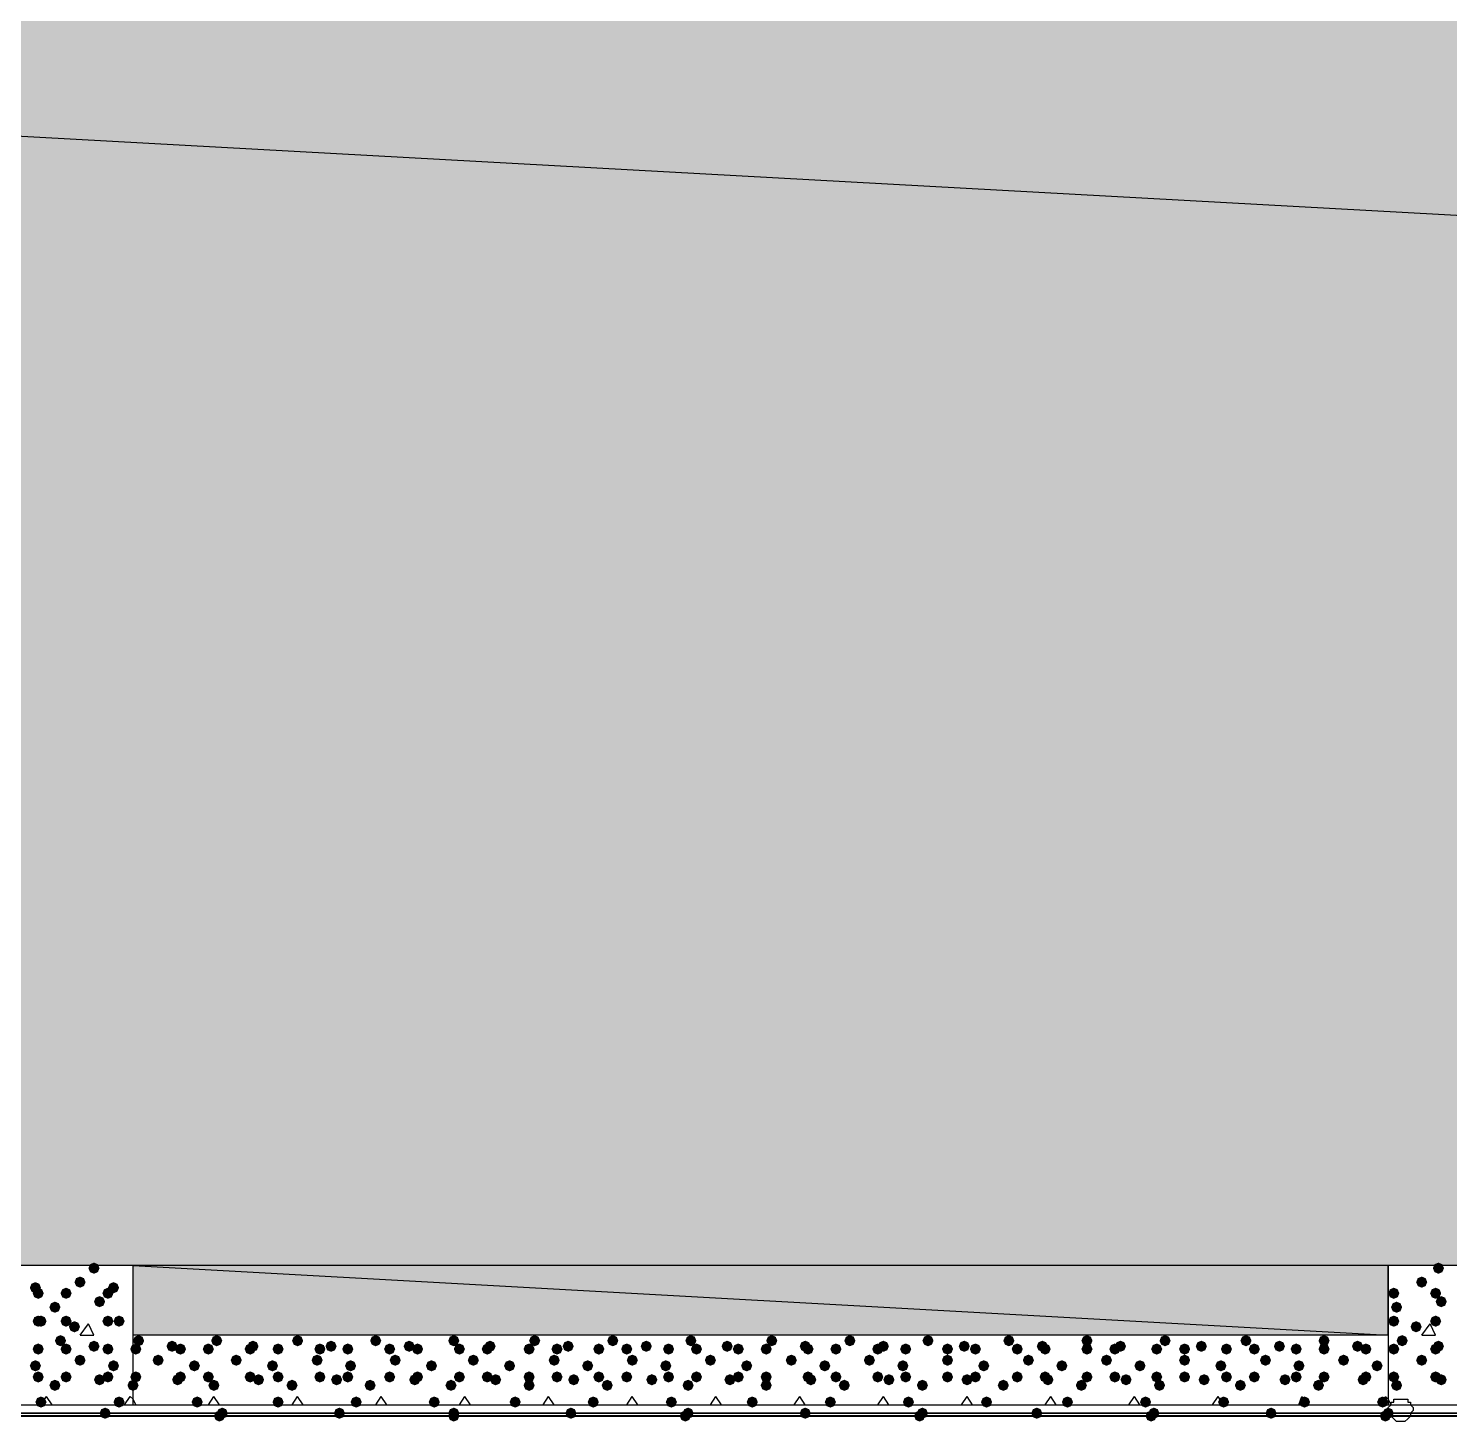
# Model space of a CAD drawing. Header units: millimetres. Extents: x 0 to 420, y 0 to 297.
# Drawn here: x 68.3 to 89.87, y 82.55 to 103.7 of the extents above; entities that cross this region are included whole.
import ezdxf

# ---------------------------------------------------------------- set-up
doc = ezdxf.new("R2010")
doc.units = ezdxf.units.MM
doc.layers.get('0').update_dxf_attribs({"linetype": 'CONTINUOUS'})

msp = doc.modelspace()

# ---------------------------------------------------------------- hatches: boundary and pattern name
at = {"true_color": 0x000008}
h = msp.add_hatch(color=0, dxfattribs=at)
h.paths.add_polyline_path([(379.603, 103.970667), (33.528, 103.970667), (379.603, 84.920667)], flags=0)
h.paths.add_polyline_path([(33.528, 103.970667), (379.603, 84.920667), (33.528, 84.920667)], flags=0)
at = {"true_color": 0x000007}
for points in [[(69.384333, 84.878333), (69.359462, 84.818537), (69.299667, 84.793667), (69.239871, 84.818537), (69.215, 84.878333), (69.239871, 84.938129), (69.299667, 84.963), (69.359462, 84.938129)], [(89.789, 84.878333), (89.764129, 84.818537), (89.704333, 84.793667), (89.644538, 84.818537), (89.619667, 84.878333), (89.644537, 84.938129), (89.704333, 84.963), (89.764129, 84.938129)], [(68.495333, 84.582), (68.470463, 84.522204), (68.410667, 84.497333), (68.350871, 84.522204), (68.326, 84.582), (68.350871, 84.641796), (68.410667, 84.666667), (68.470462, 84.641796)], [(68.537667, 84.497333), (68.512796, 84.437537), (68.453, 84.412667), (68.393204, 84.437537), (68.368333, 84.497333), (68.393204, 84.557129), (68.453, 84.582), (68.512796, 84.557129)], [(68.961, 84.497333), (68.936129, 84.437537), (68.876333, 84.412667), (68.816537, 84.437537), (68.791667, 84.497333), (68.816537, 84.557129), (68.876333, 84.582), (68.936129, 84.557129)], [(69.172667, 84.666667), (69.147796, 84.606871), (69.088, 84.582), (69.028204, 84.606871), (69.003333, 84.666667), (69.028204, 84.726462), (69.088, 84.751333), (69.147796, 84.726463)], [(69.596, 84.497333), (69.571129, 84.437537), (69.511333, 84.412667), (69.451537, 84.437537), (69.426667, 84.497333), (69.451537, 84.557129), (69.511333, 84.582), (69.571129, 84.557129)], [(69.680667, 84.582), (69.655796, 84.522204), (69.596, 84.497333), (69.536204, 84.522204), (69.511333, 84.582), (69.536204, 84.641796), (69.596, 84.666667), (69.655796, 84.641796)], [(89.111667, 84.497333), (89.086796, 84.437537), (89.027, 84.412667), (88.967204, 84.437537), (88.942333, 84.497333), (88.967204, 84.557129), (89.027, 84.582), (89.086796, 84.557129)], [(89.535, 84.666667), (89.510129, 84.606871), (89.450333, 84.582), (89.390538, 84.606871), (89.365667, 84.666667), (89.390537, 84.726462), (89.450333, 84.751333), (89.510129, 84.726463)], [(89.746667, 84.497333), (89.721796, 84.437537), (89.662, 84.412667), (89.602204, 84.437537), (89.577333, 84.497333), (89.602204, 84.557129), (89.662, 84.582), (89.721796, 84.557129)], [(68.791667, 84.285667), (68.766796, 84.225871), (68.707, 84.201), (68.647204, 84.225871), (68.622333, 84.285667), (68.647204, 84.345462), (68.707, 84.370333), (68.766796, 84.345463)], [(69.469, 84.370333), (69.444129, 84.310538), (69.384333, 84.285667), (69.324538, 84.310538), (69.299667, 84.370333), (69.324537, 84.430129), (69.384333, 84.455), (69.444129, 84.430129)], [(89.154, 84.285667), (89.129129, 84.225871), (89.069333, 84.201), (89.009538, 84.225871), (88.984667, 84.285667), (89.009537, 84.345462), (89.069333, 84.370333), (89.129129, 84.345463)], [(89.831333, 84.370333), (89.806462, 84.310538), (89.746667, 84.285667), (89.686871, 84.310538), (89.662, 84.370333), (89.686871, 84.430129), (89.746667, 84.455), (89.806462, 84.430129)], [(68.537667, 84.074), (68.512796, 84.014204), (68.453, 83.989333), (68.393204, 84.014204), (68.368333, 84.074), (68.393204, 84.133796), (68.453, 84.158667), (68.512796, 84.133796)], [(68.58, 84.074), (68.555129, 84.014204), (68.495333, 83.989333), (68.435538, 84.014204), (68.410667, 84.074), (68.435537, 84.133796), (68.495333, 84.158667), (68.555129, 84.133796)], [(68.961, 84.074), (68.936129, 84.014204), (68.876333, 83.989333), (68.816537, 84.014204), (68.791667, 84.074), (68.816537, 84.133796), (68.876333, 84.158667), (68.936129, 84.133796)], [(69.596, 84.074), (69.571129, 84.014204), (69.511333, 83.989333), (69.451537, 84.014204), (69.426667, 84.074), (69.451537, 84.133796), (69.511333, 84.158667), (69.571129, 84.133796)], [(69.765333, 84.074), (69.740463, 84.014204), (69.680667, 83.989333), (69.620871, 84.014204), (69.596, 84.074), (69.620871, 84.133796), (69.680667, 84.158667), (69.740462, 84.133796)], [(89.111667, 84.074), (89.086796, 84.014204), (89.027, 83.989333), (88.967204, 84.014204), (88.942333, 84.074), (88.967204, 84.133796), (89.027, 84.158667), (89.086796, 84.133796)], [(89.746667, 84.074), (89.721796, 84.014204), (89.662, 83.989333), (89.602204, 84.014204), (89.577333, 84.074), (89.602204, 84.133796), (89.662, 84.158667), (89.721796, 84.133796)], [(69.088, 83.989333), (69.063129, 83.929537), (69.003333, 83.904667), (68.943538, 83.929537), (68.918667, 83.989333), (68.943537, 84.049129), (69.003333, 84.074), (69.063129, 84.049129)], [(89.450333, 83.989333), (89.425463, 83.929537), (89.365667, 83.904667), (89.305871, 83.929537), (89.281, 83.989333), (89.305871, 84.049129), (89.365667, 84.074), (89.425462, 84.049129)], [(68.537667, 83.650667), (68.512796, 83.590871), (68.453, 83.566), (68.393204, 83.590871), (68.368333, 83.650667), (68.393204, 83.710462), (68.453, 83.735333), (68.512796, 83.710463)], [(68.876333, 83.777667), (68.851462, 83.717871), (68.791667, 83.693), (68.731871, 83.717871), (68.707, 83.777667), (68.731871, 83.837462), (68.791667, 83.862333), (68.851462, 83.837463)], [(68.961, 83.650667), (68.936129, 83.590871), (68.876333, 83.566), (68.816537, 83.590871), (68.791667, 83.650667), (68.816537, 83.710462), (68.876333, 83.735333), (68.936129, 83.710463)], [(69.384333, 83.693), (69.359462, 83.633204), (69.299667, 83.608333), (69.239871, 83.633204), (69.215, 83.693), (69.239871, 83.752796), (69.299667, 83.777667), (69.359462, 83.752796)], [(69.596, 83.650667), (69.571129, 83.590871), (69.511333, 83.566), (69.451537, 83.590871), (69.426667, 83.650667), (69.451537, 83.710462), (69.511333, 83.735333), (69.571129, 83.710463)], [(89.111667, 83.650667), (89.086796, 83.590871), (89.027, 83.566), (88.967204, 83.590871), (88.942333, 83.650667), (88.967204, 83.710462), (89.027, 83.735333), (89.086796, 83.710463)], [(89.238667, 83.777667), (89.213796, 83.717871), (89.154, 83.693), (89.094204, 83.717871), (89.069333, 83.777667), (89.094204, 83.837462), (89.154, 83.862333), (89.213796, 83.837463)], [(89.746667, 83.650667), (89.721796, 83.590871), (89.662, 83.566), (89.602204, 83.590871), (89.577333, 83.650667), (89.602204, 83.710462), (89.662, 83.735333), (89.721796, 83.710463)], [(89.789, 83.693), (89.764129, 83.633204), (89.704333, 83.608333), (89.644538, 83.633204), (89.619667, 83.693), (89.644537, 83.752796), (89.704333, 83.777667), (89.764129, 83.752796)], [(68.495333, 83.396667), (68.470463, 83.336871), (68.410667, 83.312), (68.350871, 83.336871), (68.326, 83.396667), (68.350871, 83.456462), (68.410667, 83.481333), (68.470462, 83.456463)], [(69.172667, 83.481333), (69.147796, 83.421537), (69.088, 83.396667), (69.028204, 83.421537), (69.003333, 83.481333), (69.028204, 83.541129), (69.088, 83.566), (69.147796, 83.541129)], [(69.680667, 83.396667), (69.655796, 83.336871), (69.596, 83.312), (69.536204, 83.336871), (69.511333, 83.396667), (69.536204, 83.456462), (69.596, 83.481333), (69.655796, 83.456463)], [(89.535, 83.481333), (89.510129, 83.421537), (89.450333, 83.396667), (89.390538, 83.421537), (89.365667, 83.481333), (89.390537, 83.541129), (89.450333, 83.566), (89.510129, 83.541129)], [(68.537667, 83.227333), (68.512796, 83.167537), (68.453, 83.142667), (68.393204, 83.167537), (68.368333, 83.227333), (68.393204, 83.287129), (68.453, 83.312), (68.512796, 83.287129)], [(68.961, 83.227333), (68.936129, 83.167537), (68.876333, 83.142667), (68.816537, 83.167537), (68.791667, 83.227333), (68.816537, 83.287129), (68.876333, 83.312), (68.936129, 83.287129)], [(69.469, 83.185), (69.444129, 83.125204), (69.384333, 83.100333), (69.324538, 83.125204), (69.299667, 83.185), (69.324537, 83.244796), (69.384333, 83.269667), (69.444129, 83.244796)], [(69.596, 83.227333), (69.571129, 83.167537), (69.511333, 83.142667), (69.451537, 83.167537), (69.426667, 83.227333), (69.451537, 83.287129), (69.511333, 83.312), (69.571129, 83.287129)], [(89.111667, 83.227333), (89.086796, 83.167537), (89.027, 83.142667), (88.967204, 83.167537), (88.942333, 83.227333), (88.967204, 83.287129), (89.027, 83.312), (89.086796, 83.287129)], [(89.746667, 83.227333), (89.721796, 83.167537), (89.662, 83.142667), (89.602204, 83.167537), (89.577333, 83.227333), (89.602204, 83.287129), (89.662, 83.312), (89.721796, 83.287129)], [(89.831333, 83.185), (89.806462, 83.125204), (89.746667, 83.100333), (89.686871, 83.125204), (89.662, 83.185), (89.686871, 83.244796), (89.746667, 83.269667), (89.806462, 83.244796)], [(68.791667, 83.100333), (68.766796, 83.040538), (68.707, 83.015667), (68.647204, 83.040538), (68.622333, 83.100333), (68.647204, 83.160129), (68.707, 83.185), (68.766796, 83.160129)], [(89.154, 83.100333), (89.129129, 83.040538), (89.069333, 83.015667), (89.009538, 83.040538), (88.984667, 83.100333), (89.009537, 83.160129), (89.069333, 83.185), (89.129129, 83.160129)], [(68.58, 82.846333), (68.555129, 82.786537), (68.495333, 82.761667), (68.435538, 82.786537), (68.410667, 82.846333), (68.435537, 82.906129), (68.495333, 82.931), (68.555129, 82.906129)], [(69.765333, 82.846333), (69.740463, 82.786537), (69.680667, 82.761667), (69.620871, 82.786537), (69.596, 82.846333), (69.620871, 82.906129), (69.680667, 82.931), (69.740462, 82.906129)]]:
    msp.add_hatch(color=0, dxfattribs=at).paths.add_polyline_path(points, flags=0)
at = {"true_color": 0x000008}
h = msp.add_hatch(color=0, dxfattribs=at)
h.paths.add_polyline_path([(88.942333, 84.920667), (69.892333, 84.920667), (88.942333, 83.862333)], flags=0)
h.paths.add_polyline_path([(69.892333, 84.920667), (88.942333, 83.862333), (69.892333, 83.862333)], flags=0)
for points in [[(70.019333, 83.650667), (69.994462, 83.590871), (69.934667, 83.566), (69.874871, 83.590871), (69.85, 83.650667), (69.874871, 83.710462), (69.934667, 83.735333), (69.994462, 83.710463)], [(70.061667, 83.777667), (70.036796, 83.717871), (69.977, 83.693), (69.917204, 83.717871), (69.892333, 83.777667), (69.917204, 83.837462), (69.977, 83.862333), (70.036796, 83.837463)], [(70.569667, 83.693), (70.544796, 83.633204), (70.485, 83.608333), (70.425204, 83.633204), (70.400333, 83.693), (70.425204, 83.752796), (70.485, 83.777667), (70.544796, 83.752796)], [(70.696667, 83.650667), (70.671796, 83.590871), (70.612, 83.566), (70.552204, 83.590871), (70.527333, 83.650667), (70.552204, 83.710462), (70.612, 83.735333), (70.671796, 83.710463)], [(71.12, 83.650667), (71.095129, 83.590871), (71.035333, 83.566), (70.975538, 83.590871), (70.950667, 83.650667), (70.975537, 83.710462), (71.035333, 83.735333), (71.095129, 83.710463)], [(71.247, 83.777667), (71.222129, 83.717871), (71.162333, 83.693), (71.102538, 83.717871), (71.077667, 83.777667), (71.102537, 83.837462), (71.162333, 83.862333), (71.222129, 83.837463)], [(71.755, 83.650667), (71.730129, 83.590871), (71.670333, 83.566), (71.610538, 83.590871), (71.585667, 83.650667), (71.610537, 83.710462), (71.670333, 83.735333), (71.730129, 83.710463)], [(71.797333, 83.693), (71.772463, 83.633204), (71.712667, 83.608333), (71.652871, 83.633204), (71.628, 83.693), (71.652871, 83.752796), (71.712667, 83.777667), (71.772462, 83.752796)], [(72.178333, 83.650667), (72.153463, 83.590871), (72.093667, 83.566), (72.033871, 83.590871), (72.009, 83.650667), (72.033871, 83.710462), (72.093667, 83.735333), (72.153462, 83.710463)], [(72.474667, 83.777667), (72.449796, 83.717871), (72.39, 83.693), (72.330204, 83.717871), (72.305333, 83.777667), (72.330204, 83.837462), (72.39, 83.862333), (72.449796, 83.837463)], [(72.813333, 83.650667), (72.788463, 83.590871), (72.728667, 83.566), (72.668871, 83.590871), (72.644, 83.650667), (72.668871, 83.710462), (72.728667, 83.735333), (72.788462, 83.710463)], [(72.982667, 83.693), (72.957796, 83.633204), (72.898, 83.608333), (72.838204, 83.633204), (72.813333, 83.693), (72.838204, 83.752796), (72.898, 83.777667), (72.957796, 83.752796)], [(73.236667, 83.650667), (73.211796, 83.590871), (73.152, 83.566), (73.092204, 83.590871), (73.067333, 83.650667), (73.092204, 83.710462), (73.152, 83.735333), (73.211796, 83.710463)], [(73.66, 83.777667), (73.635129, 83.717871), (73.575333, 83.693), (73.515538, 83.717871), (73.490667, 83.777667), (73.515537, 83.837462), (73.575333, 83.862333), (73.635129, 83.837463)], [(73.871667, 83.650667), (73.846796, 83.590871), (73.787, 83.566), (73.727204, 83.590871), (73.702333, 83.650667), (73.727204, 83.710462), (73.787, 83.735333), (73.846796, 83.710463)], [(74.168, 83.693), (74.143129, 83.633204), (74.083333, 83.608333), (74.023537, 83.633204), (73.998667, 83.693), (74.023537, 83.752796), (74.083333, 83.777667), (74.143129, 83.752796)], [(74.295, 83.650667), (74.270129, 83.590871), (74.210333, 83.566), (74.150538, 83.590871), (74.125667, 83.650667), (74.150537, 83.710462), (74.210333, 83.735333), (74.270129, 83.710463)], [(74.845333, 83.777667), (74.820463, 83.717871), (74.760667, 83.693), (74.700871, 83.717871), (74.676, 83.777667), (74.700871, 83.837462), (74.760667, 83.862333), (74.820462, 83.837463)], [(74.93, 83.650667), (74.905129, 83.590871), (74.845333, 83.566), (74.785538, 83.590871), (74.760667, 83.650667), (74.785537, 83.710462), (74.845333, 83.735333), (74.905129, 83.710463)], [(75.353333, 83.650667), (75.328463, 83.590871), (75.268667, 83.566), (75.208871, 83.590871), (75.184, 83.650667), (75.208871, 83.710462), (75.268667, 83.735333), (75.328462, 83.710463)], [(75.395667, 83.693), (75.370796, 83.633204), (75.311, 83.608333), (75.251204, 83.633204), (75.226333, 83.693), (75.251204, 83.752796), (75.311, 83.777667), (75.370796, 83.752796)], [(75.988333, 83.650667), (75.963463, 83.590871), (75.903667, 83.566), (75.843871, 83.590871), (75.819, 83.650667), (75.843871, 83.710462), (75.903667, 83.735333), (75.963462, 83.710463)], [(76.073, 83.777667), (76.048129, 83.717871), (75.988333, 83.693), (75.928537, 83.717871), (75.903667, 83.777667), (75.928537, 83.837462), (75.988333, 83.862333), (76.048129, 83.837463)], [(76.411667, 83.650667), (76.386796, 83.590871), (76.327, 83.566), (76.267204, 83.590871), (76.242333, 83.650667), (76.267204, 83.710462), (76.327, 83.735333), (76.386796, 83.710463)], [(76.581, 83.693), (76.556129, 83.633204), (76.496333, 83.608333), (76.436537, 83.633204), (76.411667, 83.693), (76.436537, 83.752796), (76.496333, 83.777667), (76.556129, 83.752796)], [(77.046667, 83.650667), (77.021796, 83.590871), (76.962, 83.566), (76.902204, 83.590871), (76.877333, 83.650667), (76.902204, 83.710462), (76.962, 83.735333), (77.021796, 83.710463)], [(77.258333, 83.777667), (77.233463, 83.717871), (77.173667, 83.693), (77.113871, 83.717871), (77.089, 83.777667), (77.113871, 83.837462), (77.173667, 83.862333), (77.233462, 83.837463)], [(77.47, 83.650667), (77.445129, 83.590871), (77.385333, 83.566), (77.325538, 83.590871), (77.300667, 83.650667), (77.325537, 83.710462), (77.385333, 83.735333), (77.445129, 83.710463)], [(77.766333, 83.693), (77.741462, 83.633204), (77.681667, 83.608333), (77.621871, 83.633204), (77.597, 83.693), (77.621871, 83.752796), (77.681667, 83.777667), (77.741462, 83.752796)], [(78.105, 83.650667), (78.080129, 83.590871), (78.020333, 83.566), (77.960538, 83.590871), (77.935667, 83.650667), (77.960537, 83.710462), (78.020333, 83.735333), (78.080129, 83.710463)], [(78.443667, 83.777667), (78.418796, 83.717871), (78.359, 83.693), (78.299204, 83.717871), (78.274333, 83.777667), (78.299204, 83.837462), (78.359, 83.862333), (78.418796, 83.837463)], [(78.528333, 83.650667), (78.503463, 83.590871), (78.443667, 83.566), (78.383871, 83.590871), (78.359, 83.650667), (78.383871, 83.710462), (78.443667, 83.735333), (78.503462, 83.710463)], [(78.994, 83.693), (78.969129, 83.633204), (78.909333, 83.608333), (78.849538, 83.633204), (78.824667, 83.693), (78.849537, 83.752796), (78.909333, 83.777667), (78.969129, 83.752796)], [(79.163333, 83.650667), (79.138463, 83.590871), (79.078667, 83.566), (79.018871, 83.590871), (78.994, 83.650667), (79.018871, 83.710462), (79.078667, 83.735333), (79.138462, 83.710463)], [(79.586667, 83.650667), (79.561796, 83.590871), (79.502, 83.566), (79.442204, 83.590871), (79.417333, 83.650667), (79.442204, 83.710462), (79.502, 83.735333), (79.561796, 83.710463)], [(79.671333, 83.777667), (79.646462, 83.717871), (79.586667, 83.693), (79.526871, 83.717871), (79.502, 83.777667), (79.526871, 83.837462), (79.586667, 83.862333), (79.646462, 83.837463)], [(80.179333, 83.693), (80.154462, 83.633204), (80.094667, 83.608333), (80.034871, 83.633204), (80.01, 83.693), (80.034871, 83.752796), (80.094667, 83.777667), (80.154462, 83.752796)], [(80.221667, 83.650667), (80.196796, 83.590871), (80.137, 83.566), (80.077204, 83.590871), (80.052333, 83.650667), (80.077204, 83.710462), (80.137, 83.735333), (80.196796, 83.710463)], [(80.645, 83.650667), (80.620129, 83.590871), (80.560333, 83.566), (80.500538, 83.590871), (80.475667, 83.650667), (80.500537, 83.710462), (80.560333, 83.735333), (80.620129, 83.710463)], [(80.856667, 83.777667), (80.831796, 83.717871), (80.772, 83.693), (80.712204, 83.717871), (80.687333, 83.777667), (80.712204, 83.837462), (80.772, 83.862333), (80.831796, 83.837463)], [(81.28, 83.650667), (81.255129, 83.590871), (81.195333, 83.566), (81.135538, 83.590871), (81.110667, 83.650667), (81.135537, 83.710462), (81.195333, 83.735333), (81.255129, 83.710463)], [(81.364667, 83.693), (81.339796, 83.633204), (81.28, 83.608333), (81.220204, 83.633204), (81.195333, 83.693), (81.220204, 83.752796), (81.28, 83.777667), (81.339796, 83.752796)], [(81.703333, 83.650667), (81.678463, 83.590871), (81.618667, 83.566), (81.558871, 83.590871), (81.534, 83.650667), (81.558871, 83.710462), (81.618667, 83.735333), (81.678462, 83.710463)], [(82.042, 83.777667), (82.017129, 83.717871), (81.957333, 83.693), (81.897538, 83.717871), (81.872667, 83.777667), (81.897537, 83.837462), (81.957333, 83.862333), (82.017129, 83.837463)], [(82.338333, 83.650667), (82.313463, 83.590871), (82.253667, 83.566), (82.193871, 83.590871), (82.169, 83.650667), (82.193871, 83.710462), (82.253667, 83.735333), (82.313462, 83.710463)], [(82.592333, 83.693), (82.567463, 83.633204), (82.507667, 83.608333), (82.447871, 83.633204), (82.423, 83.693), (82.447871, 83.752796), (82.507667, 83.777667), (82.567462, 83.752796)], [(82.761667, 83.650667), (82.736796, 83.590871), (82.677, 83.566), (82.617204, 83.590871), (82.592333, 83.650667), (82.617204, 83.710462), (82.677, 83.735333), (82.736796, 83.710463)], [(83.269667, 83.777667), (83.244796, 83.717871), (83.185, 83.693), (83.125204, 83.717871), (83.100333, 83.777667), (83.125204, 83.837462), (83.185, 83.862333), (83.244796, 83.837463)], [(83.396667, 83.650667), (83.371796, 83.590871), (83.312, 83.566), (83.252204, 83.590871), (83.227333, 83.650667), (83.252204, 83.710462), (83.312, 83.735333), (83.371796, 83.710463)], [(83.777667, 83.693), (83.752796, 83.633204), (83.693, 83.608333), (83.633204, 83.633204), (83.608333, 83.693), (83.633204, 83.752796), (83.693, 83.777667), (83.752796, 83.752796)], [(83.82, 83.650667), (83.795129, 83.590871), (83.735333, 83.566), (83.675538, 83.590871), (83.650667, 83.650667), (83.675537, 83.710462), (83.735333, 83.735333), (83.795129, 83.710463)], [(84.455, 83.777667), (84.430129, 83.717871), (84.370333, 83.693), (84.310538, 83.717871), (84.285667, 83.777667), (84.310537, 83.837462), (84.370333, 83.862333), (84.430129, 83.837463)], [(84.455, 83.650667), (84.430129, 83.590871), (84.370333, 83.566), (84.310538, 83.590871), (84.285667, 83.650667), (84.310537, 83.710462), (84.370333, 83.735333), (84.430129, 83.710463)], [(84.878333, 83.650667), (84.853463, 83.590871), (84.793667, 83.566), (84.733871, 83.590871), (84.709, 83.650667), (84.733871, 83.710462), (84.793667, 83.735333), (84.853462, 83.710463)], [(84.963, 83.693), (84.938129, 83.633204), (84.878333, 83.608333), (84.818537, 83.633204), (84.793667, 83.693), (84.818537, 83.752796), (84.878333, 83.777667), (84.938129, 83.752796)], [(85.513333, 83.650667), (85.488463, 83.590871), (85.428667, 83.566), (85.368871, 83.590871), (85.344, 83.650667), (85.368871, 83.710462), (85.428667, 83.735333), (85.488462, 83.710463)], [(85.640333, 83.777667), (85.615463, 83.717871), (85.555667, 83.693), (85.495871, 83.717871), (85.471, 83.777667), (85.495871, 83.837462), (85.555667, 83.862333), (85.615462, 83.837463)], [(85.936667, 83.650667), (85.911796, 83.590871), (85.852, 83.566), (85.792204, 83.590871), (85.767333, 83.650667), (85.792204, 83.710462), (85.852, 83.735333), (85.911796, 83.710463)], [(86.190667, 83.693), (86.165796, 83.633204), (86.106, 83.608333), (86.046204, 83.633204), (86.021333, 83.693), (86.046204, 83.752796), (86.106, 83.777667), (86.165796, 83.752796)], [(86.571667, 83.650667), (86.546796, 83.590871), (86.487, 83.566), (86.427204, 83.590871), (86.402333, 83.650667), (86.427204, 83.710462), (86.487, 83.735333), (86.546796, 83.710463)], [(86.868, 83.777667), (86.843129, 83.717871), (86.783333, 83.693), (86.723537, 83.717871), (86.698667, 83.777667), (86.723537, 83.837462), (86.783333, 83.862333), (86.843129, 83.837463)], [(86.995, 83.650667), (86.970129, 83.590871), (86.910333, 83.566), (86.850538, 83.590871), (86.825667, 83.650667), (86.850537, 83.710462), (86.910333, 83.735333), (86.970129, 83.710463)], [(87.376, 83.693), (87.351129, 83.633204), (87.291333, 83.608333), (87.231537, 83.633204), (87.206667, 83.693), (87.231537, 83.752796), (87.291333, 83.777667), (87.351129, 83.752796)], [(87.63, 83.650667), (87.605129, 83.590871), (87.545333, 83.566), (87.485538, 83.590871), (87.460667, 83.650667), (87.485537, 83.710462), (87.545333, 83.735333), (87.605129, 83.710463)], [(88.053333, 83.777667), (88.028463, 83.717871), (87.968667, 83.693), (87.908871, 83.717871), (87.884, 83.777667), (87.908871, 83.837462), (87.968667, 83.862333), (88.028462, 83.837463)], [(88.053333, 83.650667), (88.028463, 83.590871), (87.968667, 83.566), (87.908871, 83.590871), (87.884, 83.650667), (87.908871, 83.710462), (87.968667, 83.735333), (88.028462, 83.710463)], [(88.561333, 83.693), (88.536462, 83.633204), (88.476667, 83.608333), (88.416871, 83.633204), (88.392, 83.693), (88.416871, 83.752796), (88.476667, 83.777667), (88.536462, 83.752796)], [(88.688333, 83.650667), (88.663463, 83.590871), (88.603667, 83.566), (88.543871, 83.590871), (88.519, 83.650667), (88.543871, 83.710462), (88.603667, 83.735333), (88.663462, 83.710463)], [(70.358, 83.481333), (70.333129, 83.421537), (70.273333, 83.396667), (70.213538, 83.421537), (70.188667, 83.481333), (70.213537, 83.541129), (70.273333, 83.566), (70.333129, 83.541129)], [(70.908333, 83.396667), (70.883463, 83.336871), (70.823667, 83.312), (70.763871, 83.336871), (70.739, 83.396667), (70.763871, 83.456462), (70.823667, 83.481333), (70.883462, 83.456463)], [(71.543333, 83.481333), (71.518463, 83.421537), (71.458667, 83.396667), (71.398871, 83.421537), (71.374, 83.481333), (71.398871, 83.541129), (71.458667, 83.566), (71.518462, 83.541129)], [(72.093667, 83.396667), (72.068796, 83.336871), (72.009, 83.312), (71.949204, 83.336871), (71.924333, 83.396667), (71.949204, 83.456462), (72.009, 83.481333), (72.068796, 83.456463)], [(72.771, 83.481333), (72.746129, 83.421537), (72.686333, 83.396667), (72.626537, 83.421537), (72.601667, 83.481333), (72.626537, 83.541129), (72.686333, 83.566), (72.746129, 83.541129)], [(73.279, 83.396667), (73.254129, 83.336871), (73.194333, 83.312), (73.134538, 83.336871), (73.109667, 83.396667), (73.134537, 83.456462), (73.194333, 83.481333), (73.254129, 83.456463)], [(73.956333, 83.481333), (73.931462, 83.421537), (73.871667, 83.396667), (73.811871, 83.421537), (73.787, 83.481333), (73.811871, 83.541129), (73.871667, 83.566), (73.931462, 83.541129)], [(74.506667, 83.396667), (74.481796, 83.336871), (74.422, 83.312), (74.362204, 83.336871), (74.337333, 83.396667), (74.362204, 83.456462), (74.422, 83.481333), (74.481796, 83.456463)], [(75.141667, 83.481333), (75.116796, 83.421537), (75.057, 83.396667), (74.997204, 83.421537), (74.972333, 83.481333), (74.997204, 83.541129), (75.057, 83.566), (75.116796, 83.541129)], [(75.692, 83.396667), (75.667129, 83.336871), (75.607333, 83.312), (75.547538, 83.336871), (75.522667, 83.396667), (75.547537, 83.456462), (75.607333, 83.481333), (75.667129, 83.456463)], [(76.369333, 83.481333), (76.344462, 83.421537), (76.284667, 83.396667), (76.224871, 83.421537), (76.2, 83.481333), (76.224871, 83.541129), (76.284667, 83.566), (76.344462, 83.541129)], [(76.877333, 83.396667), (76.852463, 83.336871), (76.792667, 83.312), (76.732871, 83.336871), (76.708, 83.396667), (76.732871, 83.456462), (76.792667, 83.481333), (76.852462, 83.456463)], [(77.554667, 83.481333), (77.529796, 83.421537), (77.47, 83.396667), (77.410204, 83.421537), (77.385333, 83.481333), (77.410204, 83.541129), (77.47, 83.566), (77.529796, 83.541129)], [(78.062667, 83.396667), (78.037796, 83.336871), (77.978, 83.312), (77.918204, 83.336871), (77.893333, 83.396667), (77.918204, 83.456462), (77.978, 83.481333), (78.037796, 83.456463)], [(78.74, 83.481333), (78.715129, 83.421537), (78.655333, 83.396667), (78.595538, 83.421537), (78.570667, 83.481333), (78.595537, 83.541129), (78.655333, 83.566), (78.715129, 83.541129)], [(79.290333, 83.396667), (79.265463, 83.336871), (79.205667, 83.312), (79.145871, 83.336871), (79.121, 83.396667), (79.145871, 83.456462), (79.205667, 83.481333), (79.265462, 83.456463)], [(79.967667, 83.481333), (79.942796, 83.421537), (79.883, 83.396667), (79.823204, 83.421537), (79.798333, 83.481333), (79.823204, 83.541129), (79.883, 83.566), (79.942796, 83.541129)], [(80.475667, 83.396667), (80.450796, 83.336871), (80.391, 83.312), (80.331204, 83.336871), (80.306333, 83.396667), (80.331204, 83.456462), (80.391, 83.481333), (80.450796, 83.456463)], [(81.153, 83.481333), (81.128129, 83.421537), (81.068333, 83.396667), (81.008537, 83.421537), (80.983667, 83.481333), (81.008537, 83.541129), (81.068333, 83.566), (81.128129, 83.541129)], [(81.661, 83.396667), (81.636129, 83.336871), (81.576333, 83.312), (81.516537, 83.336871), (81.491667, 83.396667), (81.516537, 83.456462), (81.576333, 83.481333), (81.636129, 83.456463)], [(82.338333, 83.481333), (82.313463, 83.421537), (82.253667, 83.396667), (82.193871, 83.421537), (82.169, 83.481333), (82.193871, 83.541129), (82.253667, 83.566), (82.313462, 83.541129)], [(82.888667, 83.396667), (82.863796, 83.336871), (82.804, 83.312), (82.744204, 83.336871), (82.719333, 83.396667), (82.744204, 83.456462), (82.804, 83.481333), (82.863796, 83.456463)], [(83.566, 83.481333), (83.541129, 83.421537), (83.481333, 83.396667), (83.421537, 83.421537), (83.396667, 83.481333), (83.421537, 83.541129), (83.481333, 83.566), (83.541129, 83.541129)], [(84.074, 83.396667), (84.049129, 83.336871), (83.989333, 83.312), (83.929538, 83.336871), (83.904667, 83.396667), (83.929537, 83.456462), (83.989333, 83.481333), (84.049129, 83.456463)], [(84.751333, 83.481333), (84.726462, 83.421537), (84.666667, 83.396667), (84.606871, 83.421537), (84.582, 83.481333), (84.606871, 83.541129), (84.666667, 83.566), (84.726462, 83.541129)], [(85.259333, 83.396667), (85.234462, 83.336871), (85.174667, 83.312), (85.114871, 83.336871), (85.09, 83.396667), (85.114871, 83.456462), (85.174667, 83.481333), (85.234462, 83.456463)], [(85.936667, 83.481333), (85.911796, 83.421537), (85.852, 83.396667), (85.792204, 83.421537), (85.767333, 83.481333), (85.792204, 83.541129), (85.852, 83.566), (85.911796, 83.541129)], [(86.487, 83.396667), (86.462129, 83.336871), (86.402333, 83.312), (86.342538, 83.336871), (86.317667, 83.396667), (86.342537, 83.456462), (86.402333, 83.481333), (86.462129, 83.456463)], [(87.164333, 83.481333), (87.139462, 83.421537), (87.079667, 83.396667), (87.019871, 83.421537), (86.995, 83.481333), (87.019871, 83.541129), (87.079667, 83.566), (87.139462, 83.541129)], [(87.672333, 83.396667), (87.647463, 83.336871), (87.587667, 83.312), (87.527871, 83.336871), (87.503, 83.396667), (87.527871, 83.456462), (87.587667, 83.481333), (87.647462, 83.456463)], [(88.349667, 83.481333), (88.324796, 83.421537), (88.265, 83.396667), (88.205204, 83.421537), (88.180333, 83.481333), (88.205204, 83.541129), (88.265, 83.566), (88.324796, 83.541129)], [(88.857667, 83.396667), (88.832796, 83.336871), (88.773, 83.312), (88.713204, 83.336871), (88.688333, 83.396667), (88.713204, 83.456462), (88.773, 83.481333), (88.832796, 83.456463)], [(70.019333, 83.227333), (69.994462, 83.167537), (69.934667, 83.142667), (69.874871, 83.167537), (69.85, 83.227333), (69.874871, 83.287129), (69.934667, 83.312), (69.994462, 83.287129)], [(70.654333, 83.185), (70.629462, 83.125204), (70.569667, 83.100333), (70.509871, 83.125204), (70.485, 83.185), (70.509871, 83.244796), (70.569667, 83.269667), (70.629462, 83.244796)], [(70.696667, 83.227333), (70.671796, 83.167537), (70.612, 83.142667), (70.552204, 83.167537), (70.527333, 83.227333), (70.552204, 83.287129), (70.612, 83.312), (70.671796, 83.287129)], [(71.12, 83.227333), (71.095129, 83.167537), (71.035333, 83.142667), (70.975538, 83.167537), (70.950667, 83.227333), (70.975537, 83.287129), (71.035333, 83.312), (71.095129, 83.287129)], [(71.755, 83.227333), (71.730129, 83.167537), (71.670333, 83.142667), (71.610538, 83.167537), (71.585667, 83.227333), (71.610537, 83.287129), (71.670333, 83.312), (71.730129, 83.287129)], [(71.882, 83.185), (71.857129, 83.125204), (71.797333, 83.100333), (71.737538, 83.125204), (71.712667, 83.185), (71.737537, 83.244796), (71.797333, 83.269667), (71.857129, 83.244796)], [(72.178333, 83.227333), (72.153463, 83.167537), (72.093667, 83.142667), (72.033871, 83.167537), (72.009, 83.227333), (72.033871, 83.287129), (72.093667, 83.312), (72.153462, 83.287129)], [(72.813333, 83.227333), (72.788463, 83.167537), (72.728667, 83.142667), (72.668871, 83.167537), (72.644, 83.227333), (72.668871, 83.287129), (72.728667, 83.312), (72.788462, 83.287129)], [(73.067333, 83.185), (73.042463, 83.125204), (72.982667, 83.100333), (72.922871, 83.125204), (72.898, 83.185), (72.922871, 83.244796), (72.982667, 83.269667), (73.042462, 83.244796)], [(73.236667, 83.227333), (73.211796, 83.167537), (73.152, 83.142667), (73.092204, 83.167537), (73.067333, 83.227333), (73.092204, 83.287129), (73.152, 83.312), (73.211796, 83.287129)], [(73.871667, 83.227333), (73.846796, 83.167537), (73.787, 83.142667), (73.727204, 83.167537), (73.702333, 83.227333), (73.727204, 83.287129), (73.787, 83.312), (73.846796, 83.287129)], [(74.252667, 83.185), (74.227796, 83.125204), (74.168, 83.100333), (74.108204, 83.125204), (74.083333, 83.185), (74.108204, 83.244796), (74.168, 83.269667), (74.227796, 83.244796)], [(74.295, 83.227333), (74.270129, 83.167537), (74.210333, 83.142667), (74.150538, 83.167537), (74.125667, 83.227333), (74.150537, 83.287129), (74.210333, 83.312), (74.270129, 83.287129)], [(74.93, 83.227333), (74.905129, 83.167537), (74.845333, 83.142667), (74.785538, 83.167537), (74.760667, 83.227333), (74.785537, 83.287129), (74.845333, 83.312), (74.905129, 83.287129)], [(75.353333, 83.227333), (75.328463, 83.167537), (75.268667, 83.142667), (75.208871, 83.167537), (75.184, 83.227333), (75.208871, 83.287129), (75.268667, 83.312), (75.328462, 83.287129)], [(75.480333, 83.185), (75.455463, 83.125204), (75.395667, 83.100333), (75.335871, 83.125204), (75.311, 83.185), (75.335871, 83.244796), (75.395667, 83.269667), (75.455462, 83.244796)], [(75.988333, 83.227333), (75.963463, 83.167537), (75.903667, 83.142667), (75.843871, 83.167537), (75.819, 83.227333), (75.843871, 83.287129), (75.903667, 83.312), (75.963462, 83.287129)], [(76.411667, 83.227333), (76.386796, 83.167537), (76.327, 83.142667), (76.267204, 83.167537), (76.242333, 83.227333), (76.267204, 83.287129), (76.327, 83.312), (76.386796, 83.287129)], [(76.665667, 83.185), (76.640796, 83.125204), (76.581, 83.100333), (76.521204, 83.125204), (76.496333, 83.185), (76.521204, 83.244796), (76.581, 83.269667), (76.640796, 83.244796)], [(77.046667, 83.227333), (77.021796, 83.167537), (76.962, 83.142667), (76.902204, 83.167537), (76.877333, 83.227333), (76.902204, 83.287129), (76.962, 83.312), (77.021796, 83.287129)], [(77.47, 83.227333), (77.445129, 83.167537), (77.385333, 83.142667), (77.325538, 83.167537), (77.300667, 83.227333), (77.325537, 83.287129), (77.385333, 83.312), (77.445129, 83.287129)], [(77.851, 83.185), (77.826129, 83.125204), (77.766333, 83.100333), (77.706537, 83.125204), (77.681667, 83.185), (77.706537, 83.244796), (77.766333, 83.269667), (77.826129, 83.244796)], [(78.105, 83.227333), (78.080129, 83.167537), (78.020333, 83.142667), (77.960538, 83.167537), (77.935667, 83.227333), (77.960537, 83.287129), (78.020333, 83.312), (78.080129, 83.287129)], [(78.528333, 83.227333), (78.503463, 83.167537), (78.443667, 83.142667), (78.383871, 83.167537), (78.359, 83.227333), (78.383871, 83.287129), (78.443667, 83.312), (78.503462, 83.287129)], [(79.036333, 83.185), (79.011462, 83.125204), (78.951667, 83.100333), (78.891871, 83.125204), (78.867, 83.185), (78.891871, 83.244796), (78.951667, 83.269667), (79.011462, 83.244796)], [(79.163333, 83.227333), (79.138463, 83.167537), (79.078667, 83.142667), (79.018871, 83.167537), (78.994, 83.227333), (79.018871, 83.287129), (79.078667, 83.312), (79.138462, 83.287129)], [(79.586667, 83.227333), (79.561796, 83.167537), (79.502, 83.142667), (79.442204, 83.167537), (79.417333, 83.227333), (79.442204, 83.287129), (79.502, 83.312), (79.561796, 83.287129)], [(80.221667, 83.227333), (80.196796, 83.167537), (80.137, 83.142667), (80.077204, 83.167537), (80.052333, 83.227333), (80.077204, 83.287129), (80.137, 83.312), (80.196796, 83.287129)], [(80.264, 83.185), (80.239129, 83.125204), (80.179333, 83.100333), (80.119538, 83.125204), (80.094667, 83.185), (80.119537, 83.244796), (80.179333, 83.269667), (80.239129, 83.244796)], [(80.645, 83.227333), (80.620129, 83.167537), (80.560333, 83.142667), (80.500538, 83.167537), (80.475667, 83.227333), (80.500537, 83.287129), (80.560333, 83.312), (80.620129, 83.287129)], [(81.28, 83.227333), (81.255129, 83.167537), (81.195333, 83.142667), (81.135538, 83.167537), (81.110667, 83.227333), (81.135537, 83.287129), (81.195333, 83.312), (81.255129, 83.287129)], [(81.449333, 83.185), (81.424462, 83.125204), (81.364667, 83.100333), (81.304871, 83.125204), (81.28, 83.185), (81.304871, 83.244796), (81.364667, 83.269667), (81.424462, 83.244796)], [(81.703333, 83.227333), (81.678463, 83.167537), (81.618667, 83.142667), (81.558871, 83.167537), (81.534, 83.227333), (81.558871, 83.287129), (81.618667, 83.312), (81.678462, 83.287129)], [(82.338333, 83.227333), (82.313463, 83.167537), (82.253667, 83.142667), (82.193871, 83.167537), (82.169, 83.227333), (82.193871, 83.287129), (82.253667, 83.312), (82.313462, 83.287129)], [(82.634667, 83.185), (82.609796, 83.125204), (82.55, 83.100333), (82.490204, 83.125204), (82.465333, 83.185), (82.490204, 83.244796), (82.55, 83.269667), (82.609796, 83.244796)], [(82.761667, 83.227333), (82.736796, 83.167537), (82.677, 83.142667), (82.617204, 83.167537), (82.592333, 83.227333), (82.617204, 83.287129), (82.677, 83.312), (82.736796, 83.287129)], [(83.396667, 83.227333), (83.371796, 83.167537), (83.312, 83.142667), (83.252204, 83.167537), (83.227333, 83.227333), (83.252204, 83.287129), (83.312, 83.312), (83.371796, 83.287129)], [(83.82, 83.227333), (83.795129, 83.167537), (83.735333, 83.142667), (83.675538, 83.167537), (83.650667, 83.227333), (83.675537, 83.287129), (83.735333, 83.312), (83.795129, 83.287129)], [(83.862333, 83.185), (83.837463, 83.125204), (83.777667, 83.100333), (83.717871, 83.125204), (83.693, 83.185), (83.717871, 83.244796), (83.777667, 83.269667), (83.837462, 83.244796)], [(84.455, 83.227333), (84.430129, 83.167537), (84.370333, 83.142667), (84.310538, 83.167537), (84.285667, 83.227333), (84.310537, 83.287129), (84.370333, 83.312), (84.430129, 83.287129)], [(84.878333, 83.227333), (84.853463, 83.167537), (84.793667, 83.142667), (84.733871, 83.167537), (84.709, 83.227333), (84.733871, 83.287129), (84.793667, 83.312), (84.853462, 83.287129)], [(85.047667, 83.185), (85.022796, 83.125204), (84.963, 83.100333), (84.903204, 83.125204), (84.878333, 83.185), (84.903204, 83.244796), (84.963, 83.269667), (85.022796, 83.244796)], [(85.513333, 83.227333), (85.488463, 83.167537), (85.428667, 83.142667), (85.368871, 83.167537), (85.344, 83.227333), (85.368871, 83.287129), (85.428667, 83.312), (85.488462, 83.287129)], [(85.936667, 83.227333), (85.911796, 83.167537), (85.852, 83.142667), (85.792204, 83.167537), (85.767333, 83.227333), (85.792204, 83.287129), (85.852, 83.312), (85.911796, 83.287129)], [(86.233, 83.185), (86.208129, 83.125204), (86.148333, 83.100333), (86.088538, 83.125204), (86.063667, 83.185), (86.088537, 83.244796), (86.148333, 83.269667), (86.208129, 83.244796)], [(86.571667, 83.227333), (86.546796, 83.167537), (86.487, 83.142667), (86.427204, 83.167537), (86.402333, 83.227333), (86.427204, 83.287129), (86.487, 83.312), (86.546796, 83.287129)], [(86.995, 83.227333), (86.970129, 83.167537), (86.910333, 83.142667), (86.850538, 83.167537), (86.825667, 83.227333), (86.850537, 83.287129), (86.910333, 83.312), (86.970129, 83.287129)], [(87.460667, 83.185), (87.435796, 83.125204), (87.376, 83.100333), (87.316204, 83.125204), (87.291333, 83.185), (87.316204, 83.244796), (87.376, 83.269667), (87.435796, 83.244796)], [(87.63, 83.227333), (87.605129, 83.167537), (87.545333, 83.142667), (87.485538, 83.167537), (87.460667, 83.227333), (87.485537, 83.287129), (87.545333, 83.312), (87.605129, 83.287129)], [(88.053333, 83.227333), (88.028463, 83.167537), (87.968667, 83.142667), (87.908871, 83.167537), (87.884, 83.227333), (87.908871, 83.287129), (87.968667, 83.312), (88.028462, 83.287129)], [(88.646, 83.185), (88.621129, 83.125204), (88.561333, 83.100333), (88.501537, 83.125204), (88.476667, 83.185), (88.501537, 83.244796), (88.561333, 83.269667), (88.621129, 83.244796)], [(88.688333, 83.227333), (88.663463, 83.167537), (88.603667, 83.142667), (88.543871, 83.167537), (88.519, 83.227333), (88.543871, 83.287129), (88.603667, 83.312), (88.663462, 83.287129)], [(69.977, 83.100333), (69.952129, 83.040538), (69.892333, 83.015667), (69.832538, 83.040538), (69.807667, 83.100333), (69.832537, 83.160129), (69.892333, 83.185), (69.952129, 83.160129)], [(71.204667, 83.100333), (71.179796, 83.040538), (71.12, 83.015667), (71.060204, 83.040538), (71.035333, 83.100333), (71.060204, 83.160129), (71.12, 83.185), (71.179796, 83.160129)], [(72.39, 83.100333), (72.365129, 83.040538), (72.305333, 83.015667), (72.245538, 83.040538), (72.220667, 83.100333), (72.245537, 83.160129), (72.305333, 83.185), (72.365129, 83.160129)], [(73.575333, 83.100333), (73.550463, 83.040538), (73.490667, 83.015667), (73.430871, 83.040538), (73.406, 83.100333), (73.430871, 83.160129), (73.490667, 83.185), (73.550462, 83.160129)], [(74.803, 83.100333), (74.778129, 83.040538), (74.718333, 83.015667), (74.658537, 83.040538), (74.633667, 83.100333), (74.658537, 83.160129), (74.718333, 83.185), (74.778129, 83.160129)], [(75.988333, 83.100333), (75.963463, 83.040538), (75.903667, 83.015667), (75.843871, 83.040538), (75.819, 83.100333), (75.843871, 83.160129), (75.903667, 83.185), (75.963462, 83.160129)], [(77.173667, 83.100333), (77.148796, 83.040538), (77.089, 83.015667), (77.029204, 83.040538), (77.004333, 83.100333), (77.029204, 83.160129), (77.089, 83.185), (77.148796, 83.160129)], [(78.401333, 83.100333), (78.376463, 83.040538), (78.316667, 83.015667), (78.256871, 83.040538), (78.232, 83.100333), (78.256871, 83.160129), (78.316667, 83.185), (78.376462, 83.160129)], [(79.586667, 83.100333), (79.561796, 83.040538), (79.502, 83.015667), (79.442204, 83.040538), (79.417333, 83.100333), (79.442204, 83.160129), (79.502, 83.185), (79.561796, 83.160129)], [(80.772, 83.100333), (80.747129, 83.040538), (80.687333, 83.015667), (80.627538, 83.040538), (80.602667, 83.100333), (80.627537, 83.160129), (80.687333, 83.185), (80.747129, 83.160129)], [(81.957333, 83.100333), (81.932463, 83.040538), (81.872667, 83.015667), (81.812871, 83.040538), (81.788, 83.100333), (81.812871, 83.160129), (81.872667, 83.185), (81.932462, 83.160129)], [(83.185, 83.100333), (83.160129, 83.040538), (83.100333, 83.015667), (83.040538, 83.040538), (83.015667, 83.100333), (83.040537, 83.160129), (83.100333, 83.185), (83.160129, 83.160129)], [(84.370333, 83.100333), (84.345463, 83.040538), (84.285667, 83.015667), (84.225871, 83.040538), (84.201, 83.100333), (84.225871, 83.160129), (84.285667, 83.185), (84.345462, 83.160129)], [(85.555667, 83.100333), (85.530796, 83.040538), (85.471, 83.015667), (85.411204, 83.040538), (85.386333, 83.100333), (85.411204, 83.160129), (85.471, 83.185), (85.530796, 83.160129)], [(86.783333, 83.100333), (86.758463, 83.040538), (86.698667, 83.015667), (86.638871, 83.040538), (86.614, 83.100333), (86.638871, 83.160129), (86.698667, 83.185), (86.758462, 83.160129)], [(87.968667, 83.100333), (87.943796, 83.040538), (87.884, 83.015667), (87.824204, 83.040538), (87.799333, 83.100333), (87.824204, 83.160129), (87.884, 83.185), (87.943796, 83.160129)], [(70.950667, 82.846333), (70.925796, 82.786537), (70.866, 82.761667), (70.806204, 82.786537), (70.781333, 82.846333), (70.806204, 82.906129), (70.866, 82.931), (70.925796, 82.906129)], [(72.178333, 82.846333), (72.153463, 82.786537), (72.093667, 82.761667), (72.033871, 82.786537), (72.009, 82.846333), (72.033871, 82.906129), (72.093667, 82.931), (72.153462, 82.906129)], [(73.363667, 82.846333), (73.338796, 82.786537), (73.279, 82.761667), (73.219204, 82.786537), (73.194333, 82.846333), (73.219204, 82.906129), (73.279, 82.931), (73.338796, 82.906129)], [(74.549, 82.846333), (74.524129, 82.786537), (74.464333, 82.761667), (74.404538, 82.786537), (74.379667, 82.846333), (74.404537, 82.906129), (74.464333, 82.931), (74.524129, 82.906129)], [(75.776667, 82.846333), (75.751796, 82.786537), (75.692, 82.761667), (75.632204, 82.786537), (75.607333, 82.846333), (75.632204, 82.906129), (75.692, 82.931), (75.751796, 82.906129)], [(76.962, 82.846333), (76.937129, 82.786537), (76.877333, 82.761667), (76.817538, 82.786537), (76.792667, 82.846333), (76.817537, 82.906129), (76.877333, 82.931), (76.937129, 82.906129)], [(78.147333, 82.846333), (78.122463, 82.786537), (78.062667, 82.761667), (78.002871, 82.786537), (77.978, 82.846333), (78.002871, 82.906129), (78.062667, 82.931), (78.122462, 82.906129)], [(79.375, 82.846333), (79.350129, 82.786537), (79.290333, 82.761667), (79.230538, 82.786537), (79.205667, 82.846333), (79.230537, 82.906129), (79.290333, 82.931), (79.350129, 82.906129)], [(80.560333, 82.846333), (80.535463, 82.786537), (80.475667, 82.761667), (80.415871, 82.786537), (80.391, 82.846333), (80.415871, 82.906129), (80.475667, 82.931), (80.535462, 82.906129)], [(81.745667, 82.846333), (81.720796, 82.786537), (81.661, 82.761667), (81.601204, 82.786537), (81.576333, 82.846333), (81.601204, 82.906129), (81.661, 82.931), (81.720796, 82.906129)], [(82.931, 82.846333), (82.906129, 82.786537), (82.846333, 82.761667), (82.786537, 82.786537), (82.761667, 82.846333), (82.786537, 82.906129), (82.846333, 82.931), (82.906129, 82.906129)], [(84.158667, 82.846333), (84.133796, 82.786537), (84.074, 82.761667), (84.014204, 82.786537), (83.989333, 82.846333), (84.014204, 82.906129), (84.074, 82.931), (84.133796, 82.906129)], [(85.344, 82.846333), (85.319129, 82.786537), (85.259333, 82.761667), (85.199538, 82.786537), (85.174667, 82.846333), (85.199537, 82.906129), (85.259333, 82.931), (85.319129, 82.906129)], [(86.529333, 82.846333), (86.504462, 82.786537), (86.444667, 82.761667), (86.384871, 82.786537), (86.36, 82.846333), (86.384871, 82.906129), (86.444667, 82.931), (86.504462, 82.906129)], [(87.757, 82.846333), (87.732129, 82.786537), (87.672333, 82.761667), (87.612538, 82.786537), (87.587667, 82.846333), (87.612537, 82.906129), (87.672333, 82.931), (87.732129, 82.906129)], [(88.942333, 82.846333), (88.917463, 82.786537), (88.857667, 82.761667), (88.797871, 82.786537), (88.773, 82.846333), (88.797871, 82.906129), (88.857667, 82.931), (88.917462, 82.906129)]]:
    msp.add_hatch(color=0, dxfattribs=at).paths.add_polyline_path(points, flags=0)
at = {"true_color": 0x0000fe}
for points in [[(69.553667, 82.677), (69.528796, 82.617204), (69.469, 82.592333), (69.409204, 82.617204), (69.384333, 82.677), (69.409204, 82.736796), (69.469, 82.761667), (69.528796, 82.736796)], [(69.553667, 82.677), (69.528796, 82.617204), (69.469, 82.592333), (69.409204, 82.617204), (69.384333, 82.677), (69.409204, 82.736796), (69.469, 82.761667), (69.528796, 82.736796)], [(71.289333, 82.634667), (71.264462, 82.574871), (71.204667, 82.55), (71.144871, 82.574871), (71.12, 82.634667), (71.144871, 82.694462), (71.204667, 82.719333), (71.264462, 82.694463)], [(71.331667, 82.677), (71.306796, 82.617204), (71.247, 82.592333), (71.187204, 82.617204), (71.162333, 82.677), (71.187204, 82.736796), (71.247, 82.761667), (71.306796, 82.736796)], [(73.109667, 82.677), (73.084796, 82.617204), (73.025, 82.592333), (72.965204, 82.617204), (72.940333, 82.677), (72.965204, 82.736796), (73.025, 82.761667), (73.084796, 82.736796)], [(73.109667, 82.677), (73.084796, 82.617204), (73.025, 82.592333), (72.965204, 82.617204), (72.940333, 82.677), (72.965204, 82.736796), (73.025, 82.761667), (73.084796, 82.736796)], [(74.845333, 82.677), (74.820463, 82.617204), (74.760667, 82.592333), (74.700871, 82.617204), (74.676, 82.677), (74.700871, 82.736796), (74.760667, 82.761667), (74.820462, 82.736796)], [(74.845333, 82.634667), (74.820463, 82.574871), (74.760667, 82.55), (74.700871, 82.574871), (74.676, 82.634667), (74.700871, 82.694462), (74.760667, 82.719333), (74.820462, 82.694463)], [(76.623333, 82.677), (76.598463, 82.617204), (76.538667, 82.592333), (76.478871, 82.617204), (76.454, 82.677), (76.478871, 82.736796), (76.538667, 82.761667), (76.598462, 82.736796)], [(76.623333, 82.677), (76.598463, 82.617204), (76.538667, 82.592333), (76.478871, 82.617204), (76.454, 82.677), (76.478871, 82.736796), (76.538667, 82.761667), (76.598462, 82.736796)], [(78.359, 82.634667), (78.334129, 82.574871), (78.274333, 82.55), (78.214538, 82.574871), (78.189667, 82.634667), (78.214537, 82.694462), (78.274333, 82.719333), (78.334129, 82.694463)], [(78.401333, 82.677), (78.376463, 82.617204), (78.316667, 82.592333), (78.256871, 82.617204), (78.232, 82.677), (78.256871, 82.736796), (78.316667, 82.761667), (78.376462, 82.736796)], [(80.179333, 82.677), (80.154462, 82.617204), (80.094667, 82.592333), (80.034871, 82.617204), (80.01, 82.677), (80.034871, 82.736796), (80.094667, 82.761667), (80.154462, 82.736796)], [(80.179333, 82.677), (80.154462, 82.617204), (80.094667, 82.592333), (80.034871, 82.617204), (80.01, 82.677), (80.034871, 82.736796), (80.094667, 82.761667), (80.154462, 82.736796)], [(81.915, 82.634667), (81.890129, 82.574871), (81.830333, 82.55), (81.770538, 82.574871), (81.745667, 82.634667), (81.770537, 82.694462), (81.830333, 82.719333), (81.890129, 82.694463)], [(81.957333, 82.677), (81.932463, 82.617204), (81.872667, 82.592333), (81.812871, 82.617204), (81.788, 82.677), (81.812871, 82.736796), (81.872667, 82.761667), (81.932462, 82.736796)], [(83.693, 82.677), (83.668129, 82.617204), (83.608333, 82.592333), (83.548537, 82.617204), (83.523667, 82.677), (83.548537, 82.736796), (83.608333, 82.761667), (83.668129, 82.736796)], [(83.693, 82.677), (83.668129, 82.617204), (83.608333, 82.592333), (83.548537, 82.617204), (83.523667, 82.677), (83.548537, 82.736796), (83.608333, 82.761667), (83.668129, 82.736796)], [(85.428667, 82.634667), (85.403796, 82.574871), (85.344, 82.55), (85.284204, 82.574871), (85.259333, 82.634667), (85.284204, 82.694462), (85.344, 82.719333), (85.403796, 82.694463)], [(85.471, 82.677), (85.446129, 82.617204), (85.386333, 82.592333), (85.326537, 82.617204), (85.301667, 82.677), (85.326537, 82.736796), (85.386333, 82.761667), (85.446129, 82.736796)], [(87.249, 82.677), (87.224129, 82.617204), (87.164333, 82.592333), (87.104538, 82.617204), (87.079667, 82.677), (87.104537, 82.736796), (87.164333, 82.761667), (87.224129, 82.736796)], [(87.249, 82.677), (87.224129, 82.617204), (87.164333, 82.592333), (87.104538, 82.617204), (87.079667, 82.677), (87.104537, 82.736796), (87.164333, 82.761667), (87.224129, 82.736796)], [(88.984667, 82.634667), (88.959796, 82.574871), (88.9, 82.55), (88.840204, 82.574871), (88.815333, 82.634667), (88.840204, 82.694462), (88.9, 82.719333), (88.959796, 82.694463)], [(89.027, 82.677), (89.002129, 82.617204), (88.942333, 82.592333), (88.882538, 82.617204), (88.857667, 82.677), (88.882537, 82.736796), (88.942333, 82.761667), (89.002129, 82.736796)]]:
    msp.add_hatch(color=0, dxfattribs=at).paths.add_polyline_path(points, flags=0)

# ---------------------------------------------------------------- linework, layer by layer
at = {"color": 0, "true_color": 0x000008}
for points in [[(379.603, 103.970667), (33.528, 103.970667), (379.603, 84.920667)], [(33.528, 103.970667), (379.603, 84.920667), (33.528, 84.920667)], [(88.942333, 84.920667), (69.892333, 84.920667), (88.942333, 83.862333)], [(69.892333, 84.920667), (88.942333, 83.862333), (69.892333, 83.862333)]]:
    msp.add_lwpolyline(points, close=True, dxfattribs=at)
at = {"color": 0, "true_color": 0x000007}
for points in [[(67.775667, 84.920667), (67.775667, 82.804), (69.892333, 82.804), (69.892333, 84.920667)], [(88.942333, 84.920667), (88.942333, 82.804), (91.059, 82.804), (91.059, 84.920667)], [(88.942333, 82.719333), (88.942333, 82.761667), (88.984667, 82.804), (88.984667, 82.846333), (89.027, 82.846333), (89.027, 82.888667), (89.069333, 82.888667), (89.111667, 82.888667), (89.154, 82.888667), (89.196333, 82.888667), (89.238667, 82.888667), (89.238667, 82.846333), (89.281, 82.846333), (89.281, 82.804), (89.323333, 82.761667), (89.323333, 82.719333), (89.281, 82.677), (89.281, 82.634667), (89.238667, 82.592333), (89.196333, 82.55), (89.154, 82.55), (89.111667, 82.55), (89.069333, 82.55), (89.027, 82.592333), (88.984667, 82.634667), (88.984667, 82.677)], [(32.342667, 82.677), (380.788333, 82.677)], [(380.788333, 82.677), (32.342667, 82.677)]]:
    msp.add_lwpolyline(points, close=True, dxfattribs=at)
for points in [[(69.088, 83.862333), (69.215, 84.031667)], [(69.299667, 83.862333), (69.215, 84.031667)], [(89.450333, 83.862333), (89.577333, 84.031667)], [(89.662, 83.862333), (89.577333, 84.031667)], [(69.088, 83.862333), (69.299667, 83.862333)], [(88.942333, 83.862333), (69.892333, 83.862333)], [(89.450333, 83.862333), (89.662, 83.862333)], [(68.495333, 82.804), (68.58, 82.931)], [(68.664667, 82.804), (68.58, 82.931)], [(69.765333, 82.804), (69.85, 82.931), (69.892333, 82.888667)], [(88.984667, 82.804), (88.942333, 82.888667)], [(32.300333, 82.677), (380.788333, 82.677), (32.300333, 82.634667), (380.788333, 82.634667)], [(380.788333, 82.677), (32.342667, 82.677), (32.300333, 82.677)], [(32.300333, 82.634667), (380.830667, 82.634667), (380.830667, 82.677)], [(32.342667, 82.677), (380.788333, 82.677), (32.342667, 82.677), (380.788333, 82.677)], [(380.788333, 82.677), (32.342667, 82.677)], [(380.788333, 82.677), (32.342667, 82.677)], [(69.892333, 82.804), (88.942333, 82.804)]]:
    msp.add_lwpolyline(points, dxfattribs=at)
at = {"color": 0, "true_color": 0x000008}
for points in [[(69.934667, 82.804), (69.892333, 82.888667)], [(71.035333, 82.804), (71.12, 82.931)], [(71.204667, 82.804), (71.12, 82.931)], [(72.305333, 82.804), (72.39, 82.931)], [(72.474667, 82.804), (72.39, 82.931)], [(73.575333, 82.804), (73.66, 82.931)], [(73.744667, 82.804), (73.66, 82.931)], [(74.845333, 82.804), (74.93, 82.931)], [(75.014667, 82.804), (74.93, 82.931)], [(76.115333, 82.804), (76.2, 82.931)], [(76.284667, 82.804), (76.2, 82.931)], [(77.385333, 82.804), (77.47, 82.931)], [(77.554667, 82.804), (77.47, 82.931)], [(78.655333, 82.804), (78.74, 82.931)], [(78.824667, 82.804), (78.74, 82.931)], [(79.925333, 82.804), (80.01, 82.931)], [(80.094667, 82.804), (80.01, 82.931)], [(81.195333, 82.804), (81.28, 82.931)], [(81.364667, 82.804), (81.28, 82.931)], [(82.465333, 82.804), (82.55, 82.931)], [(82.634667, 82.804), (82.55, 82.931)], [(83.735333, 82.804), (83.82, 82.931)], [(83.904667, 82.804), (83.82, 82.931)], [(85.005333, 82.804), (85.09, 82.931)], [(85.174667, 82.804), (85.09, 82.931)], [(86.275333, 82.804), (86.36, 82.931)], [(86.444667, 82.804), (86.36, 82.931)], [(87.587667, 82.804), (87.63, 82.931)], [(87.714667, 82.804), (87.63, 82.931)], [(88.857667, 82.804), (88.9, 82.931)], [(88.942333, 82.888667), (88.9, 82.931)]]:
    msp.add_lwpolyline(points, dxfattribs=at)

doc.saveas('drawing.dxf')
